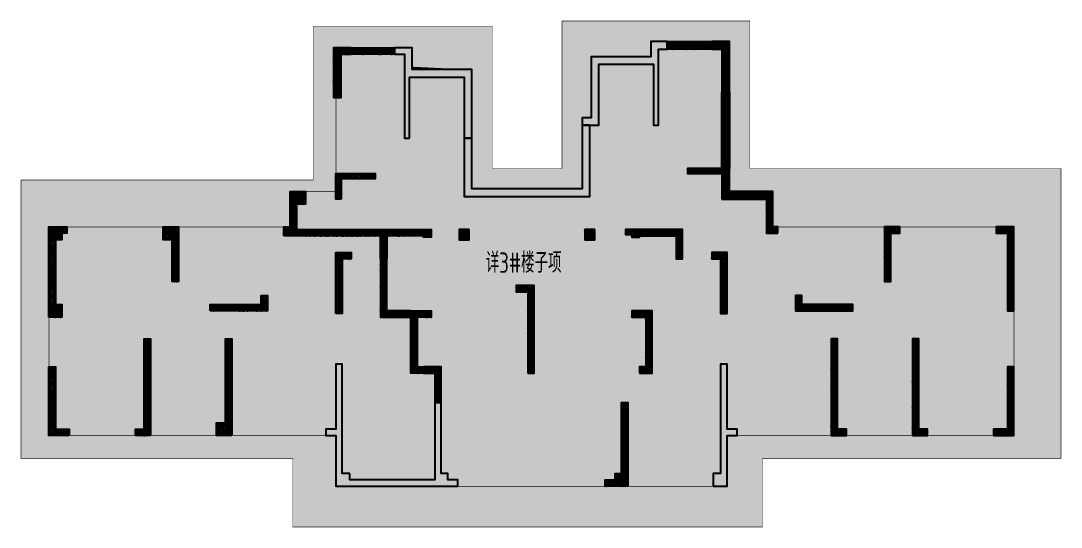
# Model space of a CAD drawing. Extents: x 923964 to 1204934, y 804567 to 1705037.
# Drawn here: x 1053013 to 1093983, y 1165117 to 1185037 of the extents above; entities that cross this region are included whole.
import ezdxf
from ezdxf.enums import TextEntityAlignment as Align

# ---------------------------------------------------------------- set-up
doc = ezdxf.new("R2010")
doc.units = 0
doc.header["$LTSCALE"] = 500
doc.linetypes.add('DASH', pattern=[0.35, 0.25, -0.1])
for name, color, linetype in [('S_BRIK_COLU_HACH', 30, 'CONTINUOUS'), ('S_COLU', 2, 'CONTINUOUS'), ('S_COLU_HACH', 15, 'CONTINUOUS'), ('S_PLAN_HACH', 9, 'CONTINUOUS'), ('S_WALL', 2, 'CONTINUOUS'), ('S_WALL_HACH', 30, 'CONTINUOUS'), ('S_WALL_OTHE_HACH', 33, 'CONTINUOUS'), ('主楼填充', 7, 'CONTINUOUS')]:
    doc.layers.add(name, color=color, linetype=linetype)
doc.styles.add('TH-STYLE3', font='tssdeng.shx', dxfattribs={"width": 0.7, "bigfont": 'tssdchn.shx'})
pattern_1 = [(49.99999999999999, (575338.0077310655, 955377.9015912893), (182.184668996004, -15.93908553890309), [19.05, -209.55]), (355, (575338.0077310655, 955377.9015912893), (-35.24282597566699, 191.05664288218), [15.24, -167.64]), (100.451, (575353.1897310654, 955376.5733412893), (146.9425016659592, 175.1166878202919), [16.19, -178.09]), (46.18420000000002, (575338.0077310655, 955428.7015912893), (271.0790408921299, -42.04232793272715), [28.57499999999997, -314.3249999999995]), (96.6356, (575360.5976310655, 955425.1980912893), (237.4042344662371, 247.4255558900492), [24.285, -267.135]), (351.1840000000001, (575338.0077310655, 955428.7015912893), (237.4046058139339, 247.4251178605977), [22.86, -251.46]), (21, (575363.4077310655, 955416.0015912893), (151.6148798353833, -102.2655185167625), [19.05, -209.55]), (326.0000000000001, (575363.4077310655, 955416.0015912893), (61.80202834764707, 184.1879661223193), [15.24, -167.64]), (71.4514, (575376.0422310655, 955407.4794912892), (213.4164907701245, 81.92285771605745), [16.19, -178.09]), (37.50000000000001, (575338.0077310655, 955377.9015912893), (3.088603250591817, 84.55503887315311), [0, -165.608, 0, -170.18, 0, -168.275]), (7.499999999999999, (575338.0077310655, 955377.9015912893), (66.81966251030575, 100.1805748181195), [0, -97.02799999999999, 0, -161.798, 0, -64.135]), (327.5, (575281.3657310655, 955377.9015912893), (135.5905951668714, -5.728743992673444), [0, -63.5, 0, -198.12, 0, -262.89]), (317.5, (575255.9657310655, 955377.9015912893), (148.129181386018, 25.42649103333303), [0, -82.55, 0, -131.572, 0, -186.69])]
pattern_2 = [(45, (0, 0), (-44.19417382415921, 44.19417382415922), []), (49.99999999999999, (0, 0), (179.3150456501884, -15.68803374564878), [18.75, -206.25]), (355, (0, 0), (-34.68783340325, 188.048033425003), [15, -165]), (100.4514, (14.94292, -1.307335), (144.6273454285054, 172.3598855152384), [15.9350475, -175.285528]), (46.18420000000002, (0, 50), (266.8102621564111, -41.37975358225452), [28.125, -309.3749999999999]), (96.6356, (22.23418625, 46.55167325), (233.6656763871758, 243.5294677251104), [23.902572, -262.92825]), (351.1842, (0, 50), (233.6654862834068, 243.5296502313311), [22.5, -247.5]), (21, (25, 37.5), (149.2267630296154, -100.6547226663347), [18.75, -206.25]), (326.0000000000001, (25, 37.5), (60.82883298039543, 181.2875112617133), [15, -165]), (71.4514, (37.43555825, 29.1120985), (210.0556571453725, 80.6326241774881), [15.9350475, -175.285528]), (37.50000000000001, (0, 0), (3.039963829322667, 83.22346345782788), [0, -163, 0, -167.5, 0, -165.625]), (7.499999999999999, (0, 0), (65.76738436053715, 98.60292797059006), [0, -95.5, 0, -159.25, 0, -63.125]), (327.5, (-55.75, 0), (133.4556090431022, -5.638717933594939), [0, -62.5, 0, -195, 0, -258.75]), (317.5, (-80.75, 0), (145.7965423355966, 25.02624558307943), [0, -81.25, 0, -129.5, 0, -183.75])]
pattern_3 = [(45, (812860.3822368082, 823414.222685919), (-44.19417382415921, 44.19417382415922), []), (49.99999999999999, (812860.3822368082, 823414.222685919), (179.3150456501884, -15.68803374564878), [18.75, -206.25]), (355, (812860.3822368082, 823414.222685919), (-34.68783340325, 188.048033425003), [15, -165]), (100.4514, (812875.3251568082, 823412.915350919), (144.6273454285054, 172.3598855152384), [15.9350475, -175.285528]), (46.18420000000002, (812860.3822368082, 823464.222685919), (266.8102621564111, -41.37975358225452), [28.12499999999997, -309.3749999999995]), (96.6356, (812882.6164230582, 823460.774359169), (233.6656763871758, 243.5294677251104), [23.902572, -262.92825]), (351.1842, (812860.3822368082, 823464.222685919), (233.6654862834068, 243.5296502313311), [22.5, -247.5]), (21, (812885.3822368082, 823451.722685919), (149.2267630296154, -100.6547226663347), [18.75, -206.25]), (326.0000000000001, (812885.3822368082, 823451.722685919), (60.82883298039543, 181.2875112617133), [15, -165]), (71.4514, (812897.8177950582, 823443.334784419), (210.0556571453725, 80.6326241774881), [15.9350475, -175.285528]), (37.50000000000001, (812860.3822368082, 823414.222685919), (3.039963829322667, 83.22346345782788), [0, -163, 0, -167.5, 0, -165.625]), (7.499999999999999, (812860.3822368082, 823414.222685919), (65.76738436053715, 98.60292797059006), [0, -95.5, 0, -159.25, 0, -63.125]), (327.5, (812804.6322368082, 823414.222685919), (133.4556090431022, -5.638717933594939), [0, -62.5, 0, -195, 0, -258.75]), (317.5, (812779.6322368082, 823414.222685919), (145.7965423355966, 25.02624558307943), [0, -81.25, 0, -129.5, 0, -183.75])]

msp = doc.modelspace()

# ---------------------------------------------------------------- hatches: boundary and pattern name
at = {"layer": 'S_BRIK_COLU_HACH'}
h = msp.add_hatch(dxfattribs=at)
h.set_pattern_fill('AR-CONC', color=256)
h.set_pattern_definition(pattern_1)
h.paths.add_polyline_path([(1063873.440513193, 1176827.369708709), (1067173.847055064, 1176827.369708709), (1067173.847055064, 1176577.369708709), (1063873.440513193, 1176577.369708709)])
h = msp.add_hatch(dxfattribs=at)
h.set_pattern_fill('AR-CONC', color=256)
h.set_pattern_definition(pattern_1)
h.paths.add_polyline_path([(1067173.847055099, 1175677.37179395), (1067173.847055099, 1173377.37179395), (1068373.440513201, 1173377.371793957), (1068373.440513201, 1173627.371793957), (1067423.440513201, 1173627.371793957), (1067423.847055097, 1175677.371793957)])
at = {"layer": 'S_COLU_HACH'}
h = msp.add_hatch(color=256, dxfattribs=at)
h.dxf.hatch_style = 1
h.paths.add_polyline_path([(1070673.443970876, 1176827.369708796), (1070273.443970876, 1176827.369708796), (1070273.443970876, 1176427.369708796), (1070673.443970876, 1176427.369708796)])
h = msp.add_hatch(color=256, dxfattribs=at)
h.dxf.hatch_style = 1
h.paths.add_polyline_path([(1075623.441965486, 1176827.3698707), (1075223.441965486, 1176827.3698707), (1075223.441965486, 1176427.3698707), (1075623.441965486, 1176427.3698707)])
at = {"layer": 'S_PLAN_HACH'}
h = msp.add_hatch(dxfattribs=at)
h.set_pattern_fill('CROSS', color=4, scale=50, style=0)
h.set_pattern_definition([(0, (0, 0), (317.5, 317.5), [158.75, -476.25]), (90, (79.375, -79.375), (-317.5, 317.5), [158.75, -476.25])])
h.paths.add_polyline_path([(1063723.571277864, 1165127.367902069), (1082223.440425864, 1165127.367902084), (1082223.440425864, 1167827.367902086), (1093973.440425795, 1167827.367902086), (1093973.440425795, 1179227.367902086), (1081723.440425773, 1179227.367902086), (1081723.440425773, 1185027.367902196), (1074323.440425585, 1185027.367902196), (1074323.440425585, 1179227.367902086), (1071573.440425635, 1179227.367902086), (1071573.440425635, 1184827.367902194), (1064523.440425667, 1184827.367902194), (1064523.440425667, 1178777.367902086), (1053023.440425576, 1178777.367902086), (1053023.440425576, 1167827.367902086), (1063723.363445173, 1167827.367902086)])
at = {"layer": 'S_WALL_HACH'}
h = msp.add_hatch(color=256, dxfattribs=at)
h.dxf.hatch_style = 1
h.paths.add_polyline_path([(1078472.904121649, 1183927.373313006), (1078472.904121649, 1184227.369708708), (1077822.903970826, 1184227.369708711), (1077822.903970826, 1183627.369708811), (1075473.440575506, 1183627.369708811), (1075473.440575506, 1181227.369708813), (1075123.440513201, 1181227.369708813), (1075123.440513201, 1180927.369708813), (1075773.440575506, 1180927.369708813), (1075773.440513202, 1183327.369708709), (1077923.440587271, 1183327.369708709), (1077923.440587111, 1180927.36970888), (1078123.237316001, 1180927.369708538), (1078123.440587191, 1183927.373313006)])
h = msp.add_hatch(color=256, dxfattribs=at)
h.dxf.hatch_style = 1
h.paths.add_polyline_path([(1078472.904121649, 1184227.369708709), (1080222.904090014, 1184227.369708709), (1080222.904090014, 1183927.369708709), (1078472.904121649, 1183927.369708709)])
h = msp.add_hatch(color=256, dxfattribs=at)
h.dxf.hatch_style = 1
h.paths.add_polyline_path([(1080923.440604519, 1182227.369708804), (1080923.440604707, 1184227.369708709), (1080222.904090014, 1184227.369708709), (1080222.904090014, 1183927.369708709), (1080623.440604697, 1183927.369708709), (1080623.440604529, 1182227.369708824)])
h = msp.add_hatch(color=256, dxfattribs=at)
h.dxf.hatch_style = 1
h.paths.add_polyline_path([(1065623.440423871, 1183727.36970881), (1066023.034153337, 1183727.36970881), (1066023.034153337, 1183977.36970881), (1065323.440423871, 1183977.36970881), (1065323.440423871, 1182027.369708811), (1065623.440423871, 1182027.369708811)])
h = msp.add_hatch(color=256, dxfattribs=at)
h.dxf.hatch_style = 1
h.paths.add_polyline_path([(1066023.034153337, 1183977.36970881), (1067723.034121702, 1183977.36970881), (1067723.034121702, 1183727.36970881), (1066023.034153337, 1183727.36970881)])
h = msp.add_hatch(color=256, dxfattribs=at)
h.dxf.hatch_style = 1
h.paths.add_polyline_path([(1068323.440408083, 1180427.369708709), (1068323.440408083, 1182827.369708709), (1070473.440406346, 1182827.369708709), (1070473.440406346, 1180627.369712975), (1070473.440406346, 1180427.369712975), (1070773.440446304, 1180427.369712975), (1070773.440406346, 1183127.369708709), (1068423.440408083, 1183127.369708709), (1068423.440408083, 1183977.36970881), (1067723.034121702, 1183977.36970881), (1067723.034121702, 1183727.36970881), (1068123.440433934, 1183727.36970881), (1068123.440433934, 1180427.369708709)])
h = msp.add_hatch(color=256, dxfattribs=at)
h.dxf.hatch_style = 1
h.paths.add_polyline_path([(1080623.440604529, 1182227.369708824), (1080923.443971048, 1182227.369708824), (1080923.443971048, 1179227.369708844), (1080623.440604529, 1179227.369708844)])
h = msp.add_hatch(color=256, dxfattribs=at)
h.dxf.hatch_style = 1
h.paths.add_polyline_path([(1075123.440513201, 1180927.369708813), (1075123.440513201, 1178427.369708709), (1070773.440446304, 1178427.369708709), (1070773.440446304, 1180427.369712975), (1070473.440406346, 1180427.369712975), (1070473.440406346, 1178127.369712975), (1075423.033970957, 1178127.369742783), (1075423.033970957, 1180927.369708813)])
h = msp.add_hatch(color=256, dxfattribs=at)
h.dxf.hatch_style = 1
h.paths.add_polyline_path([(1080623.443971173, 1178027.369708594), (1080923.443971168, 1178027.369708604), (1080923.443971048, 1179227.369708844), (1080623.850513202, 1179227.369708811), (1079273.440417773, 1179227.369708811), (1079273.440418002, 1179027.369708709), (1080623.440590315, 1179027.369708711)])
h = msp.add_hatch(color=256, dxfattribs=at)
h.dxf.hatch_style = 1
h.paths.add_polyline_path([(1065623.437055143, 1178027.369708553), (1065423.437055148, 1178027.369708561), (1065423.437055262, 1179027.369708801), (1065623.030513108, 1179027.36970877), (1066973.440608536, 1179027.369708777), (1066973.440608309, 1178827.369708675), (1065623.440435996, 1178827.36970867)])
h = msp.add_hatch(color=256, dxfattribs=at)
h.dxf.hatch_style = 1
h.paths.add_polyline_path([(1063373.753670169, 1176577.369708708), (1063373.753670164, 1176927.369708604), (1063623.440513184, 1176927.369708604), (1063623.440513184, 1178327.369708548), (1064223.851574411, 1178327.369708552), (1064223.851574413, 1177827.369818034), (1063873.440513186, 1177827.369818031), (1063873.440513194, 1176577.369708709)])
h = msp.add_hatch(color=256, dxfattribs=at)
h.dxf.hatch_style = 1
h.paths.add_polyline_path([(1082823.440513202, 1176677.369708599), (1082823.440513202, 1176927.369708599), (1082623.440513131, 1176927.369708599), (1082623.440513131, 1178327.369708599), (1080923.443971153, 1178327.369708489), (1080923.443971153, 1178027.369708489), (1082373.440513131, 1178027.369708599), (1082373.440513131, 1176677.369708599)])
h = msp.add_hatch(color=256, dxfattribs=at)
h.dxf.hatch_style = 1
h.paths.add_polyline_path([(1054123.44051321, 1173377.369818027), (1054123.440513192, 1176927.369708599), (1054823.444773983, 1176927.369708603), (1054823.444773985, 1176677.369708603), (1054622.855984176, 1176677.369818031), (1054622.855984177, 1176427.369818022), (1054373.44051321, 1176427.369818031), (1054373.44051321, 1173877.369818028), (1054623.033955514, 1173877.369818027), (1054623.033955514, 1173377.369818028)])
h = msp.add_hatch(color=256, dxfattribs=at)
h.dxf.hatch_style = 1
h.paths.add_polyline_path([(1058973.440513088, 1176427.369708625), (1058623.440512911, 1176427.369708624), (1058623.440512909, 1176927.36970863), (1059223.440513192, 1176927.369708634), (1059223.440513204, 1174777.0514576), (1058973.44051331, 1174777.051457598)])
h = msp.add_hatch(color=256, dxfattribs=at)
h.dxf.hatch_style = 1
h.paths.add_polyline_path([(1063873.440513193, 1176827.369708709), (1067173.847055064, 1176827.369708709), (1067173.847055064, 1176577.369708709), (1063873.440513193, 1176577.369708709)])
h = msp.add_hatch(color=256, dxfattribs=at)
h.dxf.hatch_style = 1
h.paths.add_polyline_path([(1067173.847055099, 1175677.37179395), (1067173.847055064, 1176827.371793952), (1068974.045056019, 1176827.534614143), (1068974.045056019, 1176827.371793859), (1069174.045056019, 1176827.37179386), (1069174.04505602, 1176627.534614144), (1069174.04505602, 1176527.371793963), (1068873.44050229, 1176527.371793961), (1068873.44050229, 1176577.371793961), (1067423.847055068, 1176577.371793953), (1067423.847055097, 1175677.371793957)])
h = msp.add_hatch(color=256, dxfattribs=at)
h.dxf.hatch_style = 1
h.paths.add_polyline_path([(1079073.033971231, 1175677.371793983), (1079073.03397126, 1176827.371793984), (1077272.835970305, 1176827.534614166), (1077272.835970305, 1176827.371793882), (1076822.835970305, 1176827.371793882), (1076822.835970305, 1176627.534614166), (1077072.835970305, 1176627.534614166), (1077072.835970305, 1176527.371793984), (1077373.440524035, 1176527.371793984), (1077373.440524035, 1176577.371793984), (1078823.033971257, 1176577.371793984), (1078823.033971233, 1175677.371793988)])
h = msp.add_hatch(color=256, dxfattribs=at)
h.dxf.hatch_style = 1
h.paths.add_polyline_path([(1087273.440513237, 1176677.369708702), (1087623.440513414, 1176677.369708702), (1087623.440513414, 1176927.369708709), (1087023.440513131, 1176927.369708709), (1087023.440513131, 1174777.051457675), (1087273.440513025, 1174777.051457675)])
h = msp.add_hatch(color=256, dxfattribs=at)
h.dxf.hatch_style = 1
h.paths.add_polyline_path([(1092123.440513131, 1173627.369708702), (1092123.440513131, 1176927.369708702), (1091423.43625234, 1176927.369708702), (1091423.43625234, 1176677.369708702), (1091873.440513131, 1176677.369708702), (1091873.440513131, 1173627.369708702)])
h = msp.add_hatch(color=256, dxfattribs=at)
h.dxf.hatch_style = 1
h.paths.add_polyline_path([(1065423.440468482, 1173527.369708557), (1065423.440509894, 1175927.372435442), (1066023.4698379, 1175927.372435445), (1066023.469837902, 1175677.372435445), (1065673.440509896, 1175677.372435444), (1065673.440468482, 1173527.369708559)])
h = msp.add_hatch(color=256, dxfattribs=at)
h.dxf.hatch_style = 1
h.paths.add_polyline_path([(1080823.440557859, 1173527.369708599), (1080823.440516434, 1175927.372435484), (1080223.411188428, 1175927.372435483), (1080223.411188428, 1175677.372435483), (1080573.440516434, 1175677.372435484), (1080573.440557859, 1173527.369708599)])
h = msp.add_hatch(color=256, dxfattribs=at)
h.dxf.hatch_style = 1
h.paths.add_polyline_path([(1067173.847055099, 1175677.37179395), (1067173.847055099, 1173377.37179395), (1068373.440513201, 1173377.371793957), (1068373.440513201, 1173627.371793957), (1067423.847055097, 1173627.371793957), (1067423.847055097, 1175677.371793957)])
h = msp.add_hatch(color=256, dxfattribs=at)
h.dxf.hatch_style = 1
h.paths.add_polyline_path([(1072973.440513082, 1171177.369708708), (1073223.440513158, 1171177.3697086), (1073223.440513025, 1174627.369708604), (1072523.44051318, 1174627.36970871), (1072523.440513181, 1174377.369708599), (1072973.440513074, 1174377.3697086)])
h = msp.add_hatch(color=256, dxfattribs=at)
h.dxf.hatch_style = 1
h.paths.add_polyline_path([(1060473.847055231, 1173627.369708636), (1060473.847055229, 1173877.369708636), (1062473.440513209, 1173877.369708644), (1062473.440513207, 1174227.369461224), (1062723.440513207, 1174227.369461226), (1062723.44051321, 1173627.369708646)])
h = msp.add_hatch(color=256, dxfattribs=at)
h.dxf.hatch_style = 1
h.paths.add_polyline_path([(1085773.03397111, 1173627.369708702), (1085773.03397111, 1173877.369708702), (1083773.440513131, 1173877.369708702), (1083773.440513131, 1174227.369461282), (1083523.440513131, 1174227.369461282), (1083523.440513131, 1173627.369708702)])
h = msp.add_hatch(color=256, dxfattribs=at)
h.dxf.hatch_style = 1
h.paths.add_polyline_path([(1068873.436904697, 1171177.369708577), (1068373.440513212, 1171177.369708568), (1068373.440513199, 1173627.369708573), (1069173.437055167, 1173627.369708578), (1069173.437055168, 1173377.369708578), (1068623.847055224, 1173377.369708575), (1068623.847055233, 1171427.369708571), (1068873.436904693, 1171427.369708576)])
h = msp.add_hatch(color=256, dxfattribs=at)
h.dxf.hatch_style = 1
h.paths.add_polyline_path([(1077373.034121656, 1171177.3697086), (1077873.440513142, 1171177.369708593), (1077873.440513142, 1173627.369708599), (1077073.443971175, 1173627.369708599), (1077073.443971175, 1173377.369708599), (1077623.033971119, 1173377.369708599), (1077623.033971119, 1171427.369708595), (1077373.034121659, 1171427.369708599)])
h = msp.add_hatch(color=256, dxfattribs=at)
h.dxf.hatch_style = 1
h.paths.add_polyline_path([(1058123.440513195, 1168727.369708621), (1057523.440512954, 1168727.369708618), (1057523.440512952, 1168977.369708618), (1057873.440513194, 1168977.36970862), (1057873.440513146, 1172527.369708626), (1058123.440513146, 1172527.369708628)])
h = msp.add_hatch(color=256, dxfattribs=at)
h.dxf.hatch_style = 1
h.paths.add_polyline_path([(1061323.440513195, 1168727.369708638), (1060723.440512954, 1168727.369708642), (1060723.440512952, 1169227.369708642), (1061073.440513194, 1169227.369708637), (1061073.440512948, 1172527.369749348), (1061323.440512948, 1172527.36974935)])
h = msp.add_hatch(color=256, dxfattribs=at)
h.dxf.hatch_style = 1
h.paths.add_polyline_path([(1084923.440513173, 1168727.369708702), (1085523.440513414, 1168727.369708709), (1085523.440513414, 1168977.369708709), (1085173.440513173, 1168977.369708702), (1085173.440513399, 1172527.369749414), (1084923.440513399, 1172527.369749414)])
h = msp.add_hatch(color=256, dxfattribs=at)
h.dxf.hatch_style = 1
h.paths.add_polyline_path([(1088123.440513173, 1168727.369708702), (1088723.440513414, 1168727.369708702), (1088723.440513414, 1168977.369708702), (1088373.440513173, 1168977.369708702), (1088373.440513202, 1172527.369708709), (1088123.440513202, 1172527.369708709)])
h = msp.add_hatch(color=256, dxfattribs=at)
h.dxf.hatch_style = 1
h.paths.add_polyline_path([(1054923.438404233, 1168727.369708604), (1054123.440512964, 1168727.369708599), (1054123.440512949, 1171427.369636446), (1054373.440512949, 1171427.369636448), (1054373.440513236, 1168977.369708601), (1054923.438404231, 1168977.369708604)])
h = msp.add_hatch(color=256, dxfattribs=at)
h.dxf.hatch_style = 1
h.paths.add_polyline_path([(1065973.994466472, 1167227.369708441), (1065673.440512973, 1167227.369708284), (1065673.44051295, 1171527.369708669), (1065423.440513053, 1171527.369708667), (1065423.440513066, 1168977.369708561), (1065023.440513062, 1168977.369708552), (1065023.440513063, 1168727.369708665), (1065423.440513062, 1168727.369708667), (1065423.618478712, 1166727.36970879), (1070223.440493606, 1166727.369708767), (1070223.440493551, 1166977.369708565), (1069823.440433944, 1166977.369708463), (1069823.440433944, 1167227.369708512), (1069573.440513283, 1167227.369708512), (1069573.440513326, 1170027.369708687), (1069323.440513335, 1170027.369708691), (1069323.440513277, 1166977.369708622), (1065973.994466512, 1166977.369708681)])
h = msp.add_hatch(color=256, dxfattribs=at)
h.dxf.hatch_style = 1
h.paths.add_polyline_path([(1068873.436904697, 1171177.369708577), (1069323.440513282, 1171177.369708577), (1069323.440513282, 1170027.369708691), (1069573.440513273, 1170027.369708687), (1069573.440513273, 1171427.369708687), (1068873.436904693, 1171427.369708576)])
h = msp.add_hatch(color=256, dxfattribs=at)
h.dxf.hatch_style = 1
h.paths.add_polyline_path([(1080272.886559879, 1166727.36970872), (1080823.440513456, 1166727.369708485), (1080823.440513359, 1168727.369708709), (1081223.440513358, 1168727.369708709), (1081223.440513358, 1168977.369708596), (1080823.440513353, 1168977.369708603), (1080823.440513353, 1171527.369708709), (1080573.440513456, 1171527.369708709), (1080573.440513456, 1167227.369708324), (1080272.886559957, 1167227.36970848)])
h = msp.add_hatch(color=256, dxfattribs=at)
h.dxf.hatch_style = 1
h.paths.add_polyline_path([(1091323.442622135, 1168727.369708702), (1092123.440513404, 1168727.369708702), (1092123.440513404, 1171427.369636549), (1091873.440513404, 1171427.369636549), (1091873.440513131, 1168977.369708702), (1091323.442622135, 1168977.369708702)])
h = msp.add_hatch(color=256, dxfattribs=at)
h.dxf.hatch_style = 1
h.paths.add_polyline_path([(1076423.440513159, 1166977.369708481), (1076423.440513159, 1167227.369708505), (1076673.440513146, 1167227.369708505), (1076673.440513087, 1170027.369708707), (1076923.440513079, 1170027.369708712), (1076923.440513159, 1166727.369708488), (1076023.440532826, 1166727.369708717), (1076023.440532879, 1166977.369708581)])
at = {"layer": 'S_WALL_OTHE_HACH'}
h = msp.add_hatch(dxfattribs=at)
h.set_pattern_fill('钢筋混凝土', color=256, scale=25)
h.set_pattern_definition(pattern_2)
h.paths.add_polyline_path([(1078472.904121649, 1183927.373313006), (1078472.904121649, 1184227.369708708), (1077822.903970826, 1184227.369708711), (1077822.903970826, 1183627.369708811), (1075473.440575506, 1183627.369708811), (1075473.440575506, 1181227.369708813), (1075123.440513201, 1181227.369708813), (1075123.440513201, 1180927.369708813), (1075773.440575506, 1180927.369708813), (1075773.440513202, 1183327.369708709), (1077923.440587271, 1183327.369708709), (1077923.440587111, 1180927.36970888), (1078123.237316001, 1180927.369708538), (1078123.440587191, 1183927.373313006)])
h = msp.add_hatch(dxfattribs=at)
h.set_pattern_fill('钢筋混凝土', color=256, scale=25)
h.set_pattern_definition(pattern_2)
h.paths.add_polyline_path([(1078472.904121649, 1184227.369708709), (1080222.904090014, 1184227.369708709), (1080222.904090014, 1183927.369708709), (1078472.904121649, 1183927.369708709)])
h = msp.add_hatch(dxfattribs=at)
h.set_pattern_fill('钢筋混凝土', color=256, scale=25)
h.set_pattern_definition(pattern_2)
h.paths.add_polyline_path([(1080923.440604519, 1182227.369708804), (1080923.440604707, 1184227.369708709), (1080222.904090014, 1184227.369708709), (1080222.904090014, 1183927.369708709), (1080623.440604697, 1183927.369708709), (1080623.440604529, 1182227.369708824)])
h = msp.add_hatch(dxfattribs=at)
h.set_pattern_fill('钢筋混凝土', color=256, scale=25)
h.set_pattern_definition(pattern_2)
h.paths.add_polyline_path([(1065623.440423871, 1183727.36970881), (1066023.034153337, 1183727.36970881), (1066023.034153337, 1183977.36970881), (1065323.440423871, 1183977.36970881), (1065323.440423871, 1182027.369708811), (1065623.440423871, 1182027.369708811)])
h = msp.add_hatch(dxfattribs=at)
h.set_pattern_fill('钢筋混凝土', color=256, scale=25)
h.set_pattern_definition(pattern_2)
h.paths.add_polyline_path([(1066023.034153337, 1183977.36970881), (1067723.034121702, 1183977.36970881), (1067723.034121702, 1183727.36970881), (1066023.034153337, 1183727.36970881)])
h = msp.add_hatch(dxfattribs=at)
h.set_pattern_fill('钢筋混凝土', color=256, scale=25)
h.set_pattern_definition(pattern_2)
h.paths.add_polyline_path([(1068323.440408083, 1180427.369708709), (1068323.440408083, 1182827.369708709), (1070473.440406346, 1182827.369708709), (1070473.440406346, 1180627.369712975), (1070473.440406346, 1180427.369712975), (1070773.440446304, 1180427.369712975), (1070773.440406346, 1183127.369708709), (1068423.440408083, 1183127.369708709), (1068423.440408083, 1183977.36970881), (1067723.034121702, 1183977.36970881), (1067723.034121702, 1183727.36970881), (1068123.440433934, 1183727.36970881), (1068123.440433934, 1180427.369708709)])
h = msp.add_hatch(dxfattribs=at)
h.set_pattern_fill('钢筋混凝土', color=256, scale=25)
h.set_pattern_definition(pattern_2)
h.paths.add_polyline_path([(1080623.440604529, 1182227.369708824), (1080923.443971048, 1182227.369708824), (1080923.443971048, 1179227.369708844), (1080623.440604529, 1179227.369708844)])
h = msp.add_hatch(dxfattribs=at)
h.set_pattern_fill('钢筋混凝土', color=256, scale=25)
h.set_pattern_definition(pattern_2)
h.paths.add_polyline_path([(1075123.440513201, 1180927.369708813), (1075123.440513201, 1178427.369708709), (1070773.440446304, 1178427.369708709), (1070773.440446304, 1180427.369712975), (1070473.440406346, 1180427.369712975), (1070473.440406346, 1178127.369712975), (1075423.033970957, 1178127.369742783), (1075423.033970957, 1180927.369708813)])
h = msp.add_hatch(dxfattribs=at)
h.set_pattern_fill('钢筋混凝土', color=256, scale=25)
h.set_pattern_definition([(45, (812860.3822368082, 823314.2226859191), (-44.19417382415921, 44.19417382415922), []), (49.99999999999999, (812860.3822368082, 823314.2226859191), (179.3150456501884, -15.68803374564878), [18.75, -206.25]), (355, (812860.3822368082, 823314.2226859191), (-34.68783340325, 188.048033425003), [15, -165]), (100.4514, (812875.3251568082, 823312.9153509191), (144.6273454285054, 172.3598855152384), [15.9350475, -175.285528]), (46.18420000000002, (812860.3822368082, 823364.2226859191), (266.8102621564111, -41.37975358225452), [28.12499999999996, -309.3749999999994]), (96.6356, (812882.6164230582, 823360.7743591691), (233.6656763871758, 243.5294677251104), [23.902572, -262.92825]), (351.1842, (812860.3822368082, 823364.2226859191), (233.6654862834068, 243.5296502313311), [22.5, -247.5]), (21, (812885.3822368082, 823351.7226859191), (149.2267630296154, -100.6547226663347), [18.75, -206.25]), (326.0000000000001, (812885.3822368082, 823351.7226859191), (60.82883298039543, 181.2875112617133), [15, -165]), (71.4514, (812897.8177950582, 823343.334784419), (210.0556571453725, 80.6326241774881), [15.9350475, -175.285528]), (37.50000000000001, (812860.3822368082, 823314.2226859191), (3.039963829322667, 83.22346345782788), [0, -163, 0, -167.5, 0, -165.625]), (7.499999999999999, (812860.3822368082, 823314.2226859191), (65.76738436053715, 98.60292797059006), [0, -95.5, 0, -159.25, 0, -63.125]), (327.5, (812804.6322368082, 823314.2226859191), (133.4556090431022, -5.638717933594939), [0, -62.5, 0, -195, 0, -258.75]), (317.5, (812779.6322368082, 823314.2226859191), (145.7965423355966, 25.02624558307943), [0, -81.25, 0, -129.5, 0, -183.75])])
h.paths.add_polyline_path([(1080623.443971173, 1178027.369708594), (1080923.443971168, 1178027.369708604), (1080923.443971048, 1179227.369708844), (1080623.850513202, 1179227.369708811), (1079273.440417773, 1179227.369708811), (1079273.440418002, 1179027.369708709), (1080623.440590315, 1179027.369708711)])
h = msp.add_hatch(dxfattribs=at)
h.set_pattern_fill('钢筋混凝土', color=256, scale=25)
h.set_pattern_definition(pattern_2)
h.paths.add_polyline_path([(1065623.437055143, 1178027.369708553), (1065423.437055148, 1178027.369708561), (1065423.437055262, 1179027.369708801), (1065623.030513108, 1179027.36970877), (1066973.440608536, 1179027.369708777), (1066973.440608309, 1178827.369708675), (1065623.440435996, 1178827.36970867)])
h = msp.add_hatch(dxfattribs=at)
h.set_pattern_fill('钢筋混凝土', color=256, scale=25)
h.set_pattern_definition(pattern_3)
h.paths.add_polyline_path([(1063373.753670169, 1176577.369708708), (1063373.753670164, 1176927.369708604), (1063623.440513184, 1176927.369708604), (1063623.440513184, 1178327.369708548), (1064223.851574411, 1178327.369708552), (1064223.851574413, 1177827.369818034), (1063873.440513186, 1177827.369818031), (1063873.440513194, 1176577.369708709)])
h = msp.add_hatch(dxfattribs=at)
h.set_pattern_fill('钢筋混凝土', color=256, scale=25)
h.set_pattern_definition(pattern_3)
h.paths.add_polyline_path([(1082823.440513202, 1176677.369708599), (1082823.440513202, 1176927.369708599), (1082623.440513131, 1176927.369708599), (1082623.440513131, 1178327.369708599), (1080923.443971153, 1178327.369708489), (1080923.443971153, 1178027.369708489), (1082373.440513131, 1178027.369708599), (1082373.440513131, 1176677.369708599)])
h = msp.add_hatch(dxfattribs=at)
h.set_pattern_fill('钢筋混凝土', color=256, scale=25)
h.set_pattern_definition(pattern_2)
h.paths.add_polyline_path([(1054123.44051321, 1173377.369818027), (1054123.440513192, 1176927.369708599), (1054823.444773983, 1176927.369708603), (1054823.444773985, 1176677.369708603), (1054622.855984176, 1176677.369818031), (1054622.855984177, 1176427.369818022), (1054373.44051321, 1176427.369818031), (1054373.44051321, 1173877.369818028), (1054623.033955514, 1173877.369818027), (1054623.033955514, 1173377.369818028)])
h = msp.add_hatch(dxfattribs=at)
h.set_pattern_fill('钢筋混凝土', color=256, scale=25)
h.set_pattern_definition(pattern_2)
h.paths.add_polyline_path([(1058973.440513088, 1176427.369708625), (1058623.440512911, 1176427.369708624), (1058623.440512909, 1176927.36970863), (1059223.440513192, 1176927.369708634), (1059223.440513204, 1174777.0514576), (1058973.44051331, 1174777.051457598)])
h = msp.add_hatch(dxfattribs=at)
h.set_pattern_fill('钢筋混凝土', color=256, scale=25)
h.set_pattern_definition(pattern_2)
h.paths.add_polyline_path([(1063873.440513193, 1176827.369708709), (1067173.847055064, 1176827.369708709), (1067173.847055064, 1176577.369708709), (1063873.440513193, 1176577.369708709)])
h = msp.add_hatch(dxfattribs=at)
h.set_pattern_fill('钢筋混凝土', color=256, scale=25)
h.set_pattern_definition(pattern_2)
h.paths.add_polyline_path([(1067173.847055099, 1175677.37179395), (1067173.847055064, 1176827.371793952), (1068974.045056019, 1176827.534614143), (1068974.045056019, 1176827.371793859), (1069174.045056019, 1176827.37179386), (1069174.04505602, 1176627.534614144), (1069174.04505602, 1176527.371793963), (1068873.44050229, 1176527.371793961), (1068873.44050229, 1176577.371793961), (1067423.847055068, 1176577.371793953), (1067423.847055097, 1175677.371793957)])
h = msp.add_hatch(dxfattribs=at)
h.set_pattern_fill('钢筋混凝土', color=256, scale=25)
h.set_pattern_definition(pattern_2)
h.paths.add_polyline_path([(1070673.443970876, 1176827.369708796), (1070273.443970876, 1176827.369708796), (1070273.443970876, 1176427.369708796), (1070673.443970876, 1176427.369708796)])
h = msp.add_hatch(dxfattribs=at)
h.set_pattern_fill('钢筋混凝土', color=256, scale=25)
h.set_pattern_definition(pattern_2)
h.paths.add_polyline_path([(1075623.441965486, 1176827.3698707), (1075223.441965486, 1176827.3698707), (1075223.441965486, 1176427.3698707), (1075623.441965486, 1176427.3698707)])
h = msp.add_hatch(dxfattribs=at)
h.set_pattern_fill('钢筋混凝土', color=256, scale=25)
h.set_pattern_definition(pattern_2)
h.paths.add_polyline_path([(1079073.033971231, 1175677.371793983), (1079073.03397126, 1176827.371793984), (1077272.835970305, 1176827.534614166), (1077272.835970305, 1176827.371793882), (1076822.835970305, 1176827.371793882), (1076822.835970305, 1176627.534614166), (1077072.835970305, 1176627.534614166), (1077072.835970305, 1176527.371793984), (1077373.440524035, 1176527.371793984), (1077373.440524035, 1176577.371793984), (1078823.033971257, 1176577.371793984), (1078823.033971233, 1175677.371793988)])
h = msp.add_hatch(dxfattribs=at)
h.set_pattern_fill('钢筋混凝土', color=256, scale=25)
h.set_pattern_definition(pattern_2)
h.paths.add_polyline_path([(1087273.440513237, 1176677.369708702), (1087623.440513414, 1176677.369708702), (1087623.440513414, 1176927.369708709), (1087023.440513131, 1176927.369708709), (1087023.440513131, 1174777.051457675), (1087273.440513025, 1174777.051457675)])
h = msp.add_hatch(dxfattribs=at)
h.set_pattern_fill('钢筋混凝土', color=256, scale=25)
h.set_pattern_definition(pattern_2)
h.paths.add_polyline_path([(1092123.440513131, 1173627.369708702), (1092123.440513131, 1176927.369708702), (1091423.43625234, 1176927.369708702), (1091423.43625234, 1176677.369708702), (1091873.440513131, 1176677.369708702), (1091873.440513131, 1173627.369708702)])
h = msp.add_hatch(dxfattribs=at)
h.set_pattern_fill('钢筋混凝土', color=256, scale=25)
h.set_pattern_definition(pattern_2)
h.paths.add_polyline_path([(1065423.440468482, 1173527.369708557), (1065423.440509894, 1175927.372435442), (1066023.4698379, 1175927.372435445), (1066023.469837902, 1175677.372435445), (1065673.440509896, 1175677.372435444), (1065673.440468482, 1173527.369708559)])
h = msp.add_hatch(dxfattribs=at)
h.set_pattern_fill('钢筋混凝土', color=256, scale=25)
h.set_pattern_definition(pattern_2)
h.paths.add_polyline_path([(1080823.440557859, 1173527.369708599), (1080823.440516434, 1175927.372435484), (1080223.411188428, 1175927.372435483), (1080223.411188428, 1175677.372435483), (1080573.440516434, 1175677.372435484), (1080573.440557859, 1173527.369708599)])
h = msp.add_hatch(dxfattribs=at)
h.set_pattern_fill('钢筋混凝土', color=256, scale=25)
h.set_pattern_definition(pattern_2)
h.paths.add_polyline_path([(1067173.847055099, 1175677.37179395), (1067173.847055099, 1173377.37179395), (1068373.440513201, 1173377.371793957), (1068373.440513201, 1173627.371793957), (1067423.847055097, 1173627.371793957), (1067423.847055097, 1175677.371793957)])
h = msp.add_hatch(dxfattribs=at)
h.set_pattern_fill('钢筋混凝土', color=256, scale=25)
h.set_pattern_definition(pattern_2)
h.paths.add_polyline_path([(1072973.440513082, 1171177.369708708), (1073223.440513158, 1171177.3697086), (1073223.440513025, 1174627.369708604), (1072523.44051318, 1174627.36970871), (1072523.440513181, 1174377.369708599), (1072973.440513074, 1174377.3697086)])
h = msp.add_hatch(dxfattribs=at)
h.set_pattern_fill('钢筋混凝土', color=256, scale=25)
h.set_pattern_definition(pattern_2)
h.paths.add_polyline_path([(1060473.847055231, 1173627.369708636), (1060473.847055229, 1173877.369708636), (1062473.440513209, 1173877.369708644), (1062473.440513207, 1174227.369461224), (1062723.440513207, 1174227.369461226), (1062723.44051321, 1173627.369708646)])
h = msp.add_hatch(dxfattribs=at)
h.set_pattern_fill('钢筋混凝土', color=256, scale=25)
h.set_pattern_definition(pattern_2)
h.paths.add_polyline_path([(1085773.03397111, 1173627.369708702), (1085773.03397111, 1173877.369708702), (1083773.440513131, 1173877.369708702), (1083773.440513131, 1174227.369461282), (1083523.440513131, 1174227.369461282), (1083523.440513131, 1173627.369708702)])
h = msp.add_hatch(dxfattribs=at)
h.set_pattern_fill('钢筋混凝土', color=256, scale=25)
h.set_pattern_definition(pattern_2)
h.paths.add_polyline_path([(1068873.436904697, 1171177.369708577), (1068373.440513212, 1171177.369708568), (1068373.440513199, 1173627.369708573), (1069173.437055167, 1173627.369708578), (1069173.437055168, 1173377.369708578), (1068623.847055224, 1173377.369708575), (1068623.847055233, 1171427.369708571), (1068873.436904693, 1171427.369708576)])
h = msp.add_hatch(dxfattribs=at)
h.set_pattern_fill('钢筋混凝土', color=256, scale=25)
h.set_pattern_definition(pattern_2)
h.paths.add_polyline_path([(1077373.034121656, 1171177.3697086), (1077873.440513142, 1171177.369708593), (1077873.440513142, 1173627.369708599), (1077073.443971175, 1173627.369708599), (1077073.443971175, 1173377.369708599), (1077623.033971119, 1173377.369708599), (1077623.033971119, 1171427.369708595), (1077373.034121659, 1171427.369708599)])
h = msp.add_hatch(dxfattribs=at)
h.set_pattern_fill('钢筋混凝土', color=256, scale=25)
h.set_pattern_definition(pattern_2)
h.paths.add_polyline_path([(1058123.440513195, 1168727.369708621), (1057523.440512954, 1168727.369708618), (1057523.440512952, 1168977.369708618), (1057873.440513194, 1168977.36970862), (1057873.440513146, 1172527.369708626), (1058123.440513146, 1172527.369708628)])
h = msp.add_hatch(dxfattribs=at)
h.set_pattern_fill('钢筋混凝土', color=256, scale=25)
h.set_pattern_definition(pattern_2)
h.paths.add_polyline_path([(1061323.440513195, 1168727.369708638), (1060723.440512954, 1168727.369708642), (1060723.440512952, 1169227.369708642), (1061073.440513194, 1169227.369708637), (1061073.440512948, 1172527.369749348), (1061323.440512948, 1172527.36974935)])
h = msp.add_hatch(dxfattribs=at)
h.set_pattern_fill('钢筋混凝土', color=256, scale=25)
h.set_pattern_definition(pattern_2)
h.paths.add_polyline_path([(1084923.440513173, 1168727.369708702), (1085523.440513414, 1168727.369708709), (1085523.440513414, 1168977.369708709), (1085173.440513173, 1168977.369708702), (1085173.440513399, 1172527.369749414), (1084923.440513399, 1172527.369749414)])
h = msp.add_hatch(dxfattribs=at)
h.set_pattern_fill('钢筋混凝土', color=256, scale=25)
h.set_pattern_definition(pattern_2)
h.paths.add_polyline_path([(1088123.440513173, 1168727.369708702), (1088723.440513414, 1168727.369708702), (1088723.440513414, 1168977.369708702), (1088373.440513173, 1168977.369708702), (1088373.440513202, 1172527.369708709), (1088123.440513202, 1172527.369708709)])
h = msp.add_hatch(dxfattribs=at)
h.set_pattern_fill('钢筋混凝土', color=256, scale=25)
h.set_pattern_definition(pattern_2)
h.paths.add_polyline_path([(1054923.438404233, 1168727.369708604), (1054123.440512964, 1168727.369708599), (1054123.440512949, 1171427.369636446), (1054373.440512949, 1171427.369636448), (1054373.440513236, 1168977.369708601), (1054923.438404231, 1168977.369708604)])
h = msp.add_hatch(dxfattribs=at)
h.set_pattern_fill('钢筋混凝土', color=256, scale=25)
h.set_pattern_definition(pattern_2)
h.paths.add_polyline_path([(1065973.994466472, 1167227.369708441), (1065673.440512973, 1167227.369708284), (1065673.44051295, 1171527.369708669), (1065423.440513053, 1171527.369708667), (1065423.440513066, 1168977.369708561), (1065023.440513062, 1168977.369708552), (1065023.440513063, 1168727.369708665), (1065423.440513062, 1168727.369708667), (1065423.618478712, 1166727.36970879), (1070223.440493606, 1166727.369708767), (1070223.440493551, 1166977.369708565), (1069823.440433944, 1166977.369708463), (1069823.440433944, 1167227.369708512), (1069573.440513283, 1167227.369708512), (1069573.440513326, 1170027.369708687), (1069323.440513335, 1170027.369708691), (1069323.440513277, 1166977.369708622), (1065973.994466512, 1166977.369708681)])
h = msp.add_hatch(dxfattribs=at)
h.set_pattern_fill('钢筋混凝土', color=256, scale=25)
h.set_pattern_definition(pattern_2)
h.paths.add_polyline_path([(1068873.436904697, 1171177.369708577), (1069323.440513282, 1171177.369708577), (1069323.440513282, 1170027.369708691), (1069573.440513273, 1170027.369708687), (1069573.440513273, 1171427.369708687), (1068873.436904693, 1171427.369708576)])
h = msp.add_hatch(dxfattribs=at)
h.set_pattern_fill('钢筋混凝土', color=256, scale=25)
h.set_pattern_definition(pattern_2)
h.paths.add_polyline_path([(1080272.886559879, 1166727.36970872), (1080823.440513456, 1166727.369708485), (1080823.440513359, 1168727.369708709), (1081223.440513358, 1168727.369708709), (1081223.440513358, 1168977.369708596), (1080823.440513353, 1168977.369708603), (1080823.440513353, 1171527.369708709), (1080573.440513456, 1171527.369708709), (1080573.440513456, 1167227.369708324), (1080272.886559957, 1167227.36970848)])
h = msp.add_hatch(dxfattribs=at)
h.set_pattern_fill('钢筋混凝土', color=256, scale=25)
h.set_pattern_definition(pattern_2)
h.paths.add_polyline_path([(1091323.442622135, 1168727.369708702), (1092123.440513404, 1168727.369708702), (1092123.440513404, 1171427.369636549), (1091873.440513404, 1171427.369636549), (1091873.440513131, 1168977.369708702), (1091323.442622135, 1168977.369708702)])
h = msp.add_hatch(dxfattribs=at)
h.set_pattern_fill('钢筋混凝土', color=256, scale=25)
h.set_pattern_definition(pattern_2)
h.paths.add_polyline_path([(1076423.440513159, 1166977.369708481), (1076423.440513159, 1167227.369708505), (1076673.440513146, 1167227.369708505), (1076673.440513087, 1170027.369708707), (1076923.440513079, 1170027.369708712), (1076923.440513159, 1166727.369708488), (1076023.440532826, 1166727.369708717), (1076023.440532879, 1166977.369708581)])
at = {"layer": '主楼填充'}
h = msp.add_hatch(dxfattribs=at)
h.set_pattern_fill('GRASS', color=1, scale=20)
h.set_pattern_definition([(90, (0, 260000), (-359.21, 359.21), [95.25, -623.17]), (45, (0, 260000), (-359.2102448427661, 359.2102448427661), [95.25, -412.75]), (135, (0, 260000), (-359.2102448427661, -359.2102448427661), [95.25, -412.75])])
h.paths.add_polyline_path([(1054123.618478658, 1176927.369708603), (1063623.618478658, 1176927.369708604), (1063623.618478658, 1178327.369708603), (1065423.708436582, 1178327.369708548), (1065423.708436582, 1183977.36970881), (1068423.440229226, 1183977.369709179), (1068423.440229225, 1183127.36970834), (1070773.390796418, 1183127.369709447), (1070773.489729594, 1178427.369710186), (1075123.489800997, 1178427.369708709), (1075123.390867689, 1181227.369708714), (1075473.440396648, 1181227.369708763), (1075473.440396648, 1183627.369708861), (1077822.903791968, 1183627.369708811), (1077822.903791968, 1184227.369708709), (1080923.44379219, 1184227.369708709), (1080923.44379219, 1178327.369708654), (1082623.61847887, 1178327.369708544), (1082623.61847887, 1176927.369708603), (1092123.61847887, 1176927.369708603), (1092123.61847887, 1168727.369708603), (1080824.025488009, 1168729.666590372), (1080824.025487154, 1166727.369708386), (1065423.618478659, 1166727.369708386), (1065424.025020962, 1168727.36970861), (1054123.618478658, 1168727.369708603)])

# ---------------------------------------------------------------- linework, layer by layer
at = {"layer": 'S_COLU'}
for points, elevation in [([(1070673.443970876, 1176827.369708796), (1070273.443970876, 1176827.369708796), (1070273.443970876, 1176427.369708796), (1070673.443970876, 1176427.369708796)], -4.135957206189794e-08), ([(1075623.441965486, 1176827.3698707), (1075223.441965486, 1176827.3698707), (1075223.441965486, 1176427.3698707), (1075623.441965486, 1176427.3698707)], -3.945311748227411e-09)]:
    msp.add_lwpolyline(points, close=True, dxfattribs=dict(at, elevation=elevation))
at = {"layer": 'S_PLAN_HACH', "color": 4, "linetype": 'DASH', "const_width": 20, "elevation": -3.741426031367035e-08}
msp.add_lwpolyline([(1063723.571277864, 1165127.367902069), (1082223.440425864, 1165127.367902084), (1082223.440425864, 1167827.367902086), (1093973.440425795, 1167827.367902086), (1093973.440425795, 1179227.367902086), (1081723.440425773, 1179227.367902086), (1081723.440425773, 1185027.367902196), (1074323.440425585, 1185027.367902196), (1074323.440425585, 1179227.367902086), (1071573.440425635, 1179227.367902086), (1071573.440425635, 1184827.367902194), (1064523.440425667, 1184827.367902194), (1064523.440425667, 1178777.367902086), (1053023.440425576, 1178777.367902086), (1053023.440425576, 1167827.367902086), (1063723.363445173, 1167827.367902086)], close=True, dxfattribs=at)
at = {"layer": 'S_WALL'}
for points in [[(1078472.904121649, 1183927.373313006), (1078472.904121649, 1184227.369708708), (1077822.903970826, 1184227.369708711), (1077822.903970826, 1183627.369708811), (1075473.440575506, 1183627.369708811), (1075473.440575506, 1181227.369708813), (1075123.440513201, 1181227.369708813), (1075123.440513201, 1180927.369708813), (1075773.440575506, 1180927.369708813), (1075773.440513202, 1183327.369708709), (1077923.440587271, 1183327.369708709), (1077923.440587111, 1180927.36970888), (1078123.237316001, 1180927.369708538), (1078123.440587191, 1183927.373313006)], [(1078472.904121649, 1184227.369708709), (1080222.904090014, 1184227.369708709), (1080222.904090014, 1183927.369708709), (1078472.904121649, 1183927.369708709)], [(1080923.440604519, 1182227.369708804), (1080923.440604707, 1184227.369708709), (1080222.904090014, 1184227.369708709), (1080222.904090014, 1183927.369708709), (1080623.440604697, 1183927.369708709), (1080623.440604529, 1182227.369708824)], [(1065623.440423871, 1183727.36970881), (1066023.034153337, 1183727.36970881), (1066023.034153337, 1183977.36970881), (1065323.440423871, 1183977.36970881), (1065323.440423871, 1182027.369708811), (1065623.440423871, 1182027.369708811)], [(1066023.034153337, 1183977.36970881), (1067723.034121702, 1183977.36970881), (1067723.034121702, 1183727.36970881), (1066023.034153337, 1183727.36970881)], [(1068323.440408083, 1180427.369708709), (1068323.440408083, 1182827.369708709), (1070473.440406346, 1182827.369708709), (1070473.440406346, 1180627.369712975), (1070473.440406346, 1180627.369712975), (1070473.440406346, 1180427.369712975), (1070773.440446304, 1180427.369712975), (1070773.440406346, 1183127.369708709), (1068423.440408083, 1183127.369708709), (1068423.440408083, 1183977.36970881), (1067723.034121702, 1183977.36970881), (1067723.034121702, 1183727.36970881), (1068123.440433934, 1183727.36970881), (1068123.440433934, 1180427.369708709)], [(1080623.440604529, 1182227.369708824), (1080923.443971048, 1182227.369708824), (1080923.443971048, 1179227.369708844), (1080623.440604529, 1179227.369708844)], [(1075123.440513201, 1180927.369708813), (1075123.440513201, 1178427.369708709), (1070773.440446304, 1178427.369708709), (1070773.440446304, 1180427.369712975), (1070473.440406346, 1180427.369712975), (1070473.440406346, 1178127.369712975), (1075423.033970957, 1178127.369742783), (1075423.033970957, 1180927.369708813)], [(1080623.443971173, 1178027.369708594), (1080923.443971168, 1178027.369708604), (1080923.443971048, 1179227.369708844), (1080623.85051326, 1179227.369708811), (1080623.850513202, 1179227.369708811), (1079273.440417773, 1179227.369708811), (1079273.440418002, 1179027.369708709), (1080623.440590315, 1179027.369708711)], [(1065623.437055143, 1178027.369708553), (1065423.437055148, 1178027.369708561), (1065423.437055262, 1179027.369708801), (1065623.03051305, 1179027.36970877), (1065623.030513108, 1179027.36970877), (1066973.440608536, 1179027.369708777), (1066973.440608309, 1178827.369708675), (1065623.440435996, 1178827.36970867)], [(1063373.753670169, 1176577.369708708), (1063373.753670164, 1176927.369708604), (1063623.440513184, 1176927.369708604), (1063623.440513184, 1178327.369708548), (1064223.851574411, 1178327.369708552), (1064223.851574413, 1177827.369818034), (1063873.440513186, 1177827.369818031), (1063873.440513194, 1176577.369708709)], [(1082823.440513202, 1176677.369708599), (1082823.440513202, 1176927.369708599), (1082623.440513131, 1176927.369708599), (1082623.440513131, 1178327.369708599), (1080923.443971153, 1178327.369708489), (1080923.443971153, 1178027.369708489), (1082373.440513131, 1178027.369708599), (1082373.440513131, 1176677.369708599)], [(1054123.44051321, 1173377.369818027), (1054123.440513192, 1176927.369708599), (1054823.444773983, 1176927.369708603), (1054823.444773985, 1176677.369708603), (1054622.855984176, 1176677.369818031), (1054622.855984177, 1176427.369818022), (1054373.44051321, 1176427.369818031), (1054373.44051321, 1173877.369818028), (1054623.033955514, 1173877.369818027), (1054623.033955514, 1173377.369818028)], [(1058973.440513088, 1176427.369708625), (1058623.440512911, 1176427.369708624), (1058623.440512909, 1176927.36970863), (1059223.440513192, 1176927.369708634), (1059223.440513204, 1174777.0514576), (1058973.44051331, 1174777.051457598)], [(1063873.440513193, 1176827.369708709), (1067173.847055064, 1176827.369708709), (1067173.847055064, 1176577.369708709), (1063873.440513193, 1176577.369708709)], [(1067173.847055099, 1175677.37179395), (1067173.847055064, 1176827.371793952), (1068974.045056019, 1176827.534614143), (1068974.045056019, 1176827.371793859), (1069174.045056019, 1176827.37179386), (1069174.04505602, 1176627.534614144), (1069174.04505602, 1176627.534614144), (1069174.04505602, 1176527.371793963), (1068873.44050229, 1176527.371793961), (1068873.44050229, 1176577.371793961), (1067423.847055068, 1176577.371793953), (1067423.847055097, 1175677.371793957)], [(1079073.033971231, 1175677.371793983), (1079073.03397126, 1176827.371793984), (1077272.835970305, 1176827.534614166), (1077272.835970305, 1176827.371793882), (1076822.835970305, 1176827.371793882), (1076822.835970305, 1176627.534614166), (1077072.835970305, 1176627.534614166), (1077072.835970305, 1176527.371793984), (1077373.440524035, 1176527.371793984), (1077373.440524035, 1176577.371793984), (1078823.033971257, 1176577.371793984), (1078823.033971233, 1175677.371793988)], [(1087273.440513237, 1176677.369708702), (1087623.440513414, 1176677.369708702), (1087623.440513414, 1176927.369708709), (1087023.440513131, 1176927.369708709), (1087023.440513131, 1174777.051457675), (1087273.440513025, 1174777.051457675)], [(1092123.440513131, 1173627.369708702), (1092123.440513131, 1176927.369708702), (1091423.43625234, 1176927.369708702), (1091423.43625234, 1176677.369708702), (1091873.440513131, 1176677.369708702), (1091873.440513131, 1173627.369708702)], [(1067173.847055099, 1175677.37179395), (1067173.847055099, 1173377.37179395), (1068373.440513201, 1173377.371793957), (1068373.440513201, 1173627.371793957), (1067423.847055097, 1173627.371793957), (1067423.847055097, 1175677.371793957)], [(1072973.440513082, 1171177.369708708), (1073223.440513158, 1171177.3697086), (1073223.440513025, 1174627.369708604), (1072523.44051318, 1174627.36970871), (1072523.440513181, 1174377.369708599), (1072973.440513074, 1174377.3697086)], [(1060473.847055231, 1173627.369708636), (1060473.847055229, 1173877.369708636), (1062473.440513209, 1173877.369708644), (1062473.440513207, 1174227.369461224), (1062723.440513207, 1174227.369461226), (1062723.44051321, 1173627.369708646)], [(1085773.03397111, 1173627.369708702), (1085773.03397111, 1173877.369708702), (1083773.440513131, 1173877.369708702), (1083773.440513131, 1174227.369461282), (1083523.440513131, 1174227.369461282), (1083523.440513131, 1173627.369708702)], [(1068873.436904697, 1171177.369708577), (1068373.440513212, 1171177.369708568), (1068373.440513199, 1173627.369708573), (1069173.437055167, 1173627.369708578), (1069173.437055168, 1173377.369708578), (1068623.847055224, 1173377.369708575), (1068623.847055233, 1171427.369708571), (1068873.436904693, 1171427.369708576)], [(1077373.034121656, 1171177.3697086), (1077873.440513142, 1171177.369708593), (1077873.440513142, 1173627.369708599), (1077073.443971175, 1173627.369708599), (1077073.443971175, 1173377.369708599), (1077623.033971119, 1173377.369708599), (1077623.033971119, 1171427.369708595), (1077373.034121659, 1171427.369708599)], [(1058123.440513195, 1168727.369708621), (1057523.440512954, 1168727.369708618), (1057523.440512952, 1168977.369708618), (1057873.440513194, 1168977.36970862), (1057873.440513146, 1172527.369708626), (1058123.440513146, 1172527.369708628)], [(1061323.440513195, 1168727.369708638), (1060723.440512954, 1168727.369708642), (1060723.440512952, 1169227.369708642), (1061073.440513194, 1169227.369708637), (1061073.440512948, 1172527.369749348), (1061323.440512948, 1172527.36974935)], [(1084923.440513173, 1168727.369708702), (1085523.440513414, 1168727.369708709), (1085523.440513414, 1168977.369708709), (1085173.440513173, 1168977.369708702), (1085173.440513399, 1172527.369749414), (1084923.440513399, 1172527.369749414)], [(1088123.440513173, 1168727.369708702), (1088723.440513414, 1168727.369708702), (1088723.440513414, 1168977.369708702), (1088373.440513173, 1168977.369708702), (1088373.440513202, 1172527.369708709), (1088123.440513202, 1172527.369708709)], [(1054923.438404233, 1168727.369708604), (1054123.440512964, 1168727.369708599), (1054123.440512949, 1171427.369636446), (1054373.440512949, 1171427.369636448), (1054373.440513236, 1168977.369708601), (1054923.438404231, 1168977.369708604)], [(1065973.994466472, 1167227.369708441), (1065673.440512973, 1167227.369708284), (1065673.44051295, 1171527.369708669), (1065423.440513053, 1171527.369708667), (1065423.440513066, 1168977.369708561), (1065023.440513062, 1168977.369708552), (1065023.440513063, 1168727.369708665), (1065423.440513062, 1168727.369708667), (1065423.618478712, 1166727.36970879), (1070223.440493606, 1166727.369708767), (1070223.440493551, 1166977.369708565), (1069823.440433944, 1166977.369708463), (1069823.440433944, 1167227.369708512), (1069573.440513283, 1167227.369708512), (1069573.440513326, 1170027.369708687), (1069323.440513335, 1170027.369708691), (1069323.440513277, 1166977.369708622), (1065973.994466512, 1166977.369708681)], [(1068873.436904697, 1171177.369708577), (1069323.440513282, 1171177.369708577), (1069323.440513282, 1170027.369708691), (1069573.440513273, 1170027.369708687), (1069573.440513273, 1171427.369708687), (1068873.436904693, 1171427.369708576)], [(1080272.886559879, 1166727.36970872), (1080823.440513456, 1166727.369708485), (1080823.440513359, 1168727.369708709), (1081223.440513358, 1168727.369708709), (1081223.440513358, 1168977.369708596), (1080823.440513353, 1168977.369708603), (1080823.440513353, 1171527.369708709), (1080573.440513456, 1171527.369708709), (1080573.440513456, 1167227.369708324), (1080272.886559957, 1167227.36970848)], [(1091323.442622135, 1168727.369708702), (1092123.440513404, 1168727.369708702), (1092123.440513404, 1171427.369636549), (1091873.440513404, 1171427.369636549), (1091873.440513131, 1168977.369708702), (1091323.442622135, 1168977.369708702)]]:
    msp.add_lwpolyline(points, close=True, dxfattribs=at)
at = {"layer": 'S_WALL', "elevation": -3.945311748227106e-09}
for points in [[(1065423.440468482, 1173527.369708557), (1065423.440509894, 1175927.372435442), (1066023.4698379, 1175927.372435445), (1066023.469837902, 1175677.372435445), (1065673.440509896, 1175677.372435444), (1065673.440468482, 1173527.369708559)], [(1080823.440557859, 1173527.369708599), (1080823.440516434, 1175927.372435484), (1080223.411188428, 1175927.372435483), (1080223.411188428, 1175677.372435483), (1080573.440516434, 1175677.372435484), (1080573.440557859, 1173527.369708599)]]:
    msp.add_lwpolyline(points, close=True, dxfattribs=at)
at = {"layer": 'S_WALL'}
msp.add_lwpolyline([(1076423.440513159, 1166977.369708481), (1076423.440513159, 1167227.369708505), (1076673.440513146, 1167227.369708505), (1076673.440513087, 1170027.369708707), (1076923.440513079, 1170027.369708712), (1076923.440513159, 1166727.369708488), (1076023.440532826, 1166727.369708717), (1076023.440532879, 1166977.369708581), (1076423.440513159, 1166977.369708481)], dxfattribs=at)
at = {"layer": '主楼填充', "color": 1, "const_width": 20}
msp.add_lwpolyline([(1054123.618478658, 1176927.369708603), (1063623.618478658, 1176927.369708604), (1063623.618478658, 1178327.369708603), (1065423.708436582, 1178327.369708548), (1065423.708436582, 1183977.36970881), (1068423.440229226, 1183977.369709179), (1068423.440229225, 1183127.36970834), (1070773.390796418, 1183127.369709447), (1070773.489729594, 1178427.369710186), (1075123.489800997, 1178427.369708709), (1075123.390867689, 1181227.369708714), (1075473.440396648, 1181227.369708763), (1075473.440396648, 1183627.369708861), (1077822.903791968, 1183627.369708811), (1077822.903791968, 1184227.369708709), (1080923.44379219, 1184227.369708709), (1080923.44379219, 1178327.369708654), (1082623.61847887, 1178327.369708544), (1082623.61847887, 1176927.369708603), (1092123.61847887, 1176927.369708603), (1092123.61847887, 1168727.369708603), (1080824.025488009, 1168729.666590372), (1080824.025487154, 1166727.369708386), (1065423.618478659, 1166727.369708386), (1065424.025020962, 1168727.36970861), (1054123.618478658, 1168727.369708603)], close=True, dxfattribs=at)

# ---------------------------------------------------------------- texts
at = {"layer": 'S_PLAN_HACH', "color": 4, "style": 'TH-STYLE3', "width": 0.7}
msp.add_text('详3#楼子项', height=800, rotation=359.9999754540077, dxfattribs=at).set_placement((1072815.259135127, 1175523.079565065), align=Align.MIDDLE_CENTER)
at = {"layer": '主楼填充', "color": 1, "style": 'TH-STYLE3', "width": 0.7}
msp.add_text('详3#楼子项', height=800, rotation=359.9999754540077, dxfattribs=at).set_placement((1072815.259135127, 1175523.079565065), align=Align.MIDDLE_CENTER)

doc.saveas('drawing.dxf')
